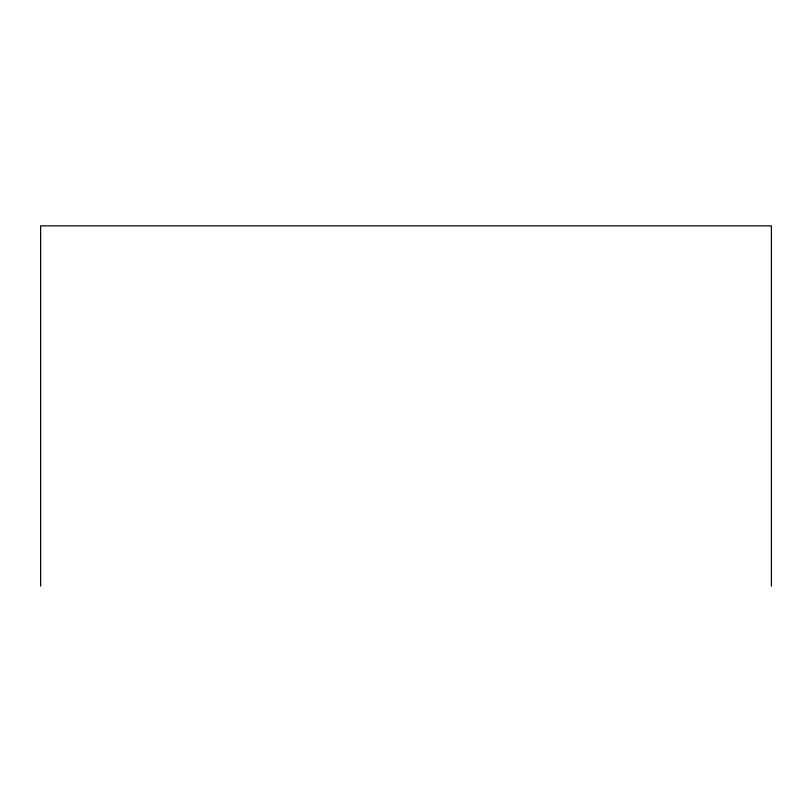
<?xml version="1.0" encoding="UTF-8"?>
<svg xmlns="http://www.w3.org/2000/svg" width="812" height="812" viewBox="0 0 812 812"><rect width="100%" height="100%" fill="white"/><g stroke="black" fill="none" stroke-linecap="round" stroke-linejoin="round"><path stroke-width="1.22" d="M771.4 586.122L771.4 225.878L40.6 225.878L40.6 586.122"/></g></svg>
